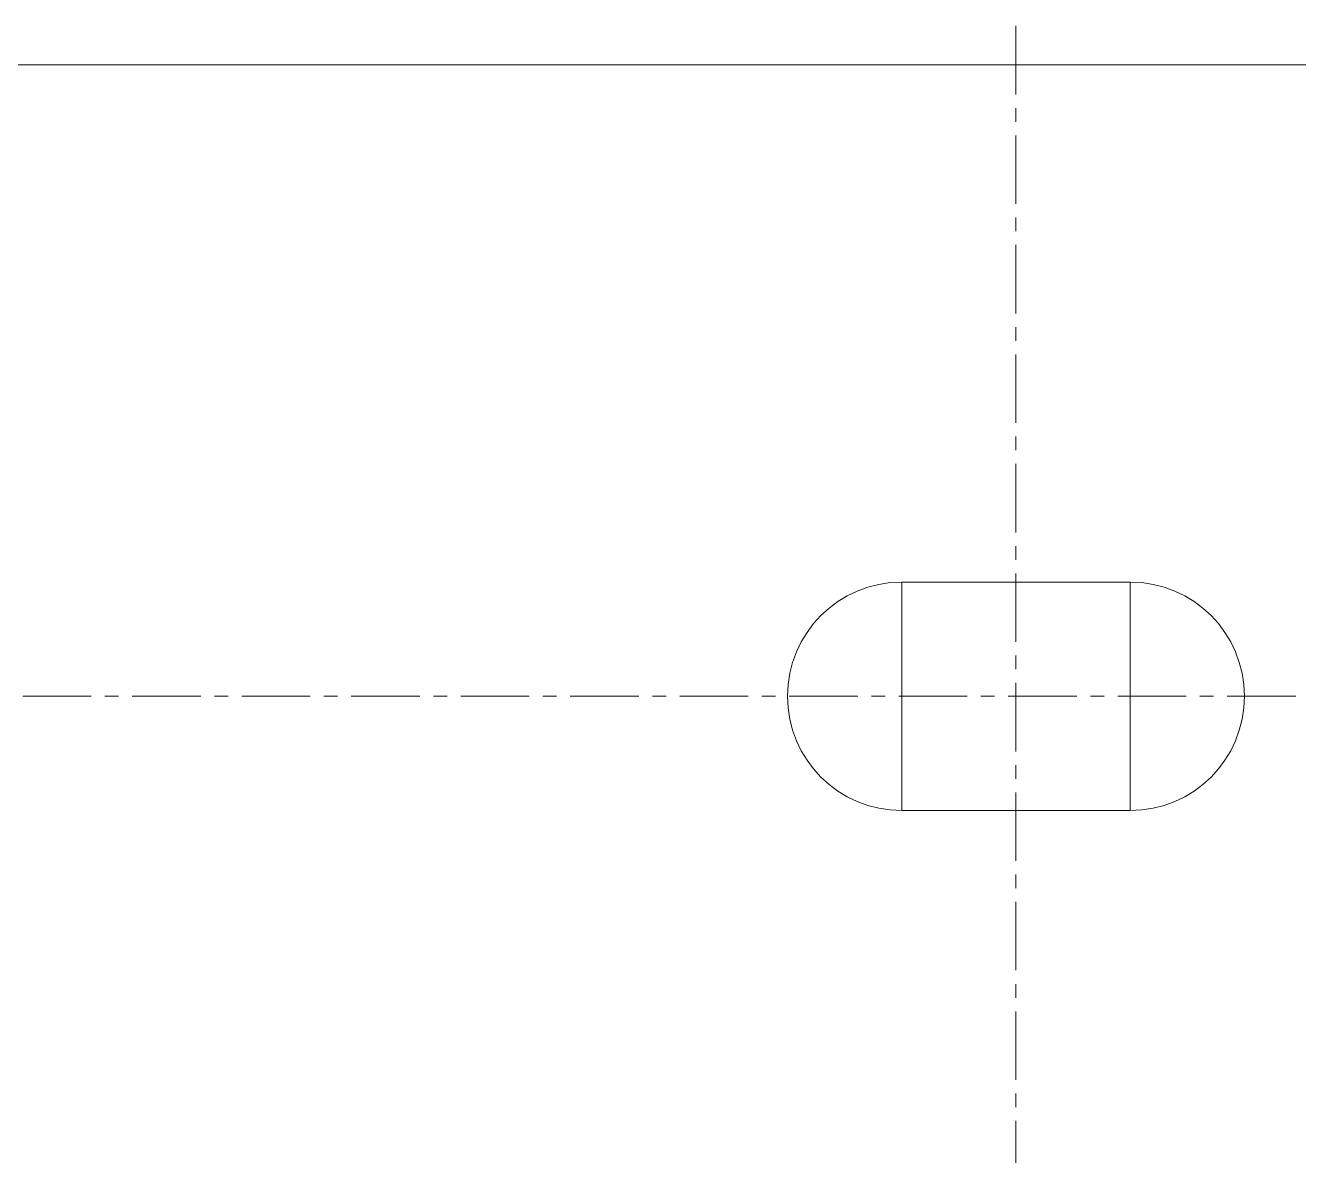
# Model space of a CAD drawing. Header units: millimetres. Extents: x 26027 to 581921, y 7230 to 233891.
# Drawn here: x 492901 to 495854, y 134080 to 136702 of the extents above; entities that cross this region are included whole.
import ezdxf

# ---------------------------------------------------------------- set-up
doc = ezdxf.new("R2010")
doc.units = ezdxf.units.MM
doc.header["$LTSCALE"] = 5
doc.linetypes.add('CENTER', pattern=[50.8, 31.75, -6.35, 6.35, -6.35])
doc.layers.add('axes', color=252, linetype='Continuous')
doc.layers.add('Structure', color=252, linetype='Continuous', lineweight=5)
doc.layers.add('Walls', color=252, linetype='Continuous', lineweight=5)

msp = doc.modelspace()

# ---------------------------------------------------------------- linework, layer by layer
at = {"layer": 'axes', "linetype": 'CENTER', "lineweight": 0}
for p, q in [((495198.8, 120285.6, 0), (495198.8, 210035.3, 0)), ((580937.8, 135145.3, 2.4), (448568.3, 135145.3, 2.4))]:
    msp.add_line(p, q, dxfattribs=at)
at = {"layer": 'Structure', "elevation": 0}
msp.add_lwpolyline([(494933.8, 134880.3), (495463.8, 134880.3), (495463.8, 135410.3), (494933.8, 135410.3)], close=True, dxfattribs=at)
at = {"layer": 'Walls', "elevation": 0}
msp.add_lwpolyline([(485017.6, 136610.3), (497898.8, 136610.3)], dxfattribs=at)
at = {"layer": 'Walls'}
for centre, start, end in [((494933.8, 135145.3, 0), 90, 270), ((495463.8, 135145.3, 0), 270, 90)]:
    msp.add_arc(centre, 265, start, end, dxfattribs=at)

doc.saveas('drawing.dxf')
